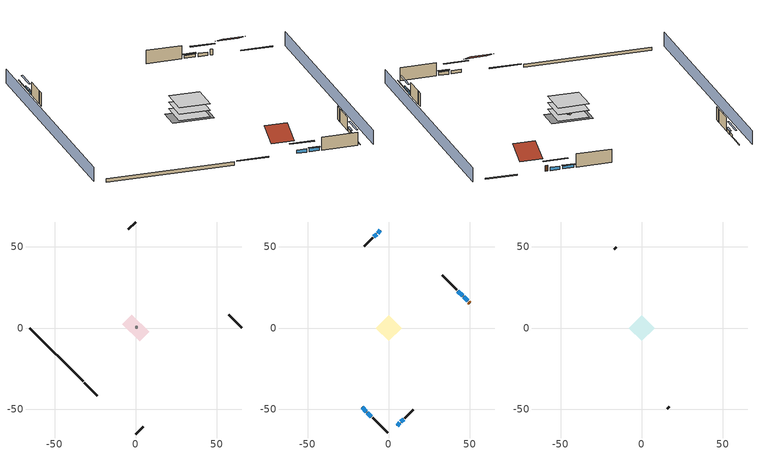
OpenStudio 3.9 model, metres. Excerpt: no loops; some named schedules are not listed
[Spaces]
crawlspace - vented 1
 floor foundation (Slab1 construction): -8.23,2.34 -2.34,8.23 8.23,-2.34 2.34,-8.23 z-0.91
 wall outside (RimJoist1 construction): -31.72,-33.57 -23.57,-41.71 z0.3:0.61
 wall outside (RimJoist2 construction): 0,65.28 -4.53,60.76 z0.3:0.61
 wall outside (RimJoist3 construction): 65.28,0 57.14,8.15 z0.3:0.61
 wall outside (RimJoist4 construction): 0,-65.28 4.53,-60.76 z0.3:0.61
 wall foundation (FoundationWall1 construction): -65.28,0 -32.37,-32.91 z-0.91:0.3
furnace airloop ret air space
 floor adiabatic (AdiabaticConst): 0,0 0,1 1,1 1,0 z0
 wall adiabatic (AdiabaticConst): 0,1 0,0 1,0 1,1 0,1 z0:1
 ceiling adiabatic (AdiabaticConst): 1,0 1,1 0,1 0,0 z1
conditioned space 1
 floor to crawlspace - vented 1 (Floor1 construction): -7.89,0 0,7.89 7.89,0 0,-7.89 z0.3
 floor adiabatic (AdiabaticFloorConstruction): -7.89,0 0,7.89 7.89,0 0,-7.89 z2.74
 wall outside (Wall1 construction): -9.97,-55.31 -0.66,-64.63 z0.3:5.18
 wall outside (Wall2 construction): -9.82,55.47 -14.99,50.29 z0.3:5.18
 wall outside (Wall3 construction): 41.88,23.4 32.84,32.45 z0.3:5.18
 wall outside (Wall4 construction): 9.82,-55.47 14.99,-50.29 z0.3:5.18
 wall outside (AdiabaticWallConstruction): -16.36,-48.92 -13.82,-51.46 / -13.16,-52.12 -10.63,-54.66 z0.3:1.52; -5.18,60.1 -6.84,58.44 / -7.5,57.78 -9.16,56.12 / 5.18,-60.1 6.84,-58.44 / 7.5,-57.78 9.16,-56.12 z0.3:1.34; 48.62,16.66 46.11,19.17 z0.3:1.49; 45.46,19.83 42.54,22.75 z0.3:1.4
 wall outside (AdiabaticWallConstruction 1): 49.93,15.36 49.28,16 z0.3:2.34
 window (WindowConstruction): -16.36,-48.93 -13.82,-51.46 z0.3:1.52
 window (WindowConstruction 1): -13.16,-52.12 -10.63,-54.66 z0.3:1.52
 window (WindowConstruction 2): -5.18,60.1 -6.84,58.44 z0.3:1.34
 window (WindowConstruction 3): -7.5,57.78 -9.16,56.12 z0.3:1.34
 window (WindowConstruction 4): 48.62,16.66 46.11,19.17 z0.3:1.49
 window (WindowConstruction 5): 45.46,19.83 42.54,22.75 z0.3:1.4
 window (WindowConstruction 6): 5.18,-60.1 6.84,-58.44 z0.3:1.34
 window (WindowConstruction 7): 7.5,-57.78 9.16,-56.12 z0.3:1.34
 door (Door): 49.93,15.36 49.28,16 z0.3:2.34
 ceiling adiabatic (AdiabaticFloorConstruction): 0,-7.89 7.89,0 0,7.89 -7.89,0 z2.74
attic - vented 1
 floor to conditioned space 1 (Floor2 construction Reversed): -7.89,0 0,7.89 7.89,0 0,-7.89 z5.18
 wall outside (Wall5 construction): -15.65,49.64 -16.9,48.38 z0.3:5.18
 wall outside (Wall6 construction): 15.65,-49.64 16.9,-48.38 z0.3:5.18
 roof outside (Roof1 construction): -17.02,-48.27,5.18 -11.74,-42.99,8.91 -17.64,-37.1,8.91 -22.91,-42.37,5.18
 roof outside (Roof2 construction): 50.58,14.7,5.18 45.31,9.43,8.91 51.21,3.53,8.91 56.48,8.8,5.18
shading: 3.23,-68.52 68.52,-3.23 / -3.23,68.52 -68.52,3.23 z0:5.18; -11.88,-53.4 -18.3,-46.99 -18.73,-47.42 -12.31,-53.83 z4.27; -10.41,-54.87 -13.38,-51.9 -13.81,-52.34 -10.84,-55.3 z1.83; -8.78,56.5 -3.24,62.04 -3.67,62.47 -9.21,56.93 z4.08; -9.38,55.91 -7.29,58 -7.72,58.43 -9.81,56.34 z1.65; 44.17,21.11 50.56,14.72 50.99,15.15 44.61,21.54 z4.24; 42.32,22.96 45.67,19.61 46.1,20.04 42.75,23.39 z1.71; 8.78,-56.5 3.24,-62.04 3.67,-62.47 9.21,-56.93 z4.08; 9.38,-55.91 7.29,-58 7.72,-58.43 9.81,-56.34 z1.65
[Site]
Portland Intl Arpt_OR: Latitude {deg}=45.59; Longitude {deg}=-122.6; Time Zone {hr}=-8; Elevation {m}=33; Terrain=Suburbs; Keep Site Location Information=Yes
[Site:GroundTemperature:Shallow]
10.2558, 8.96328, 8.85977, 9.47314, 11.9355, 14.3863, 16.5111, 17.8571, 17.9714, 16.8767, 14.8061, 12.4304
[Site:WaterMainsTemperature]
Calculation Method=Schedule; Temperature Schedule=mains temperature schedule
[Building]
Building 1
[Material] Roughness=Rough
Name | Thickness {m} | Conductivity {W/m-K} | Density {kg/m3} | Specific Heat {J/kg-K} | Thermal Absorptance | Solar Absorptance | Visible Absorptance
slate or tile shingles | 0.01905 | 0.840978 | 1899.972 | 799.717 | 0.9 | 0.75 | 0.75
roof rigid ins | 0.00329814 | 0.029427 | 32.04 | 1214.23 | 0.9 | 0.7 | 0.7
osb sheathing 0.5 in. | 0.0127 | 0.115458 | 512.64 | 1214.23 | 0.9 | 0.6 | 0.6
wood siding | 0.0254 | 0.102417 | 544.68 | 1172.36 | 0.9 | 0.85 | 0.85
osb sheathing 0.5 in. 1 | 0.0127 | 0.115458 | 512.64 | 1214.23 | 0.9 | 0.7 | 0.7
wall stud and cavity | 0.1397 | 0.0951301 | 139.0536 | 1170.24 | 0.9 | 0.7 | 0.7
gypsum board | 0.0127 | 0.160291 | 801 | 837.4 | 0.9 | 0.6 | 0.6
wall stud and cavity 1 | 0.1397 | 0.727959 | 139.0536 | 1170.24 | 0.9 | 0.6 | 0.6
rim joist stud and cavity | 0.0508 | 0.178688 | 50.32683 | 1063.81 | 0.9 | 0.6 | 0.6
floor stud and cavity | 0.1397 | 0.923637 | 92.3553 | 1139.71 | 0.9 | 0.7 | 0.7
osb sheathing 0.75 in. | 0.01905 | 0.115458 | 512.64 | 1214.23 | 0.9 | 0.7 | 0.7
floor covering | 0.0127 | 0.0433444 | 54.468 | 1339.84 | 0.9 | 0.6 | 0.6
ceiling loosefill ins | 0.254 | 0.0480833 | 16.02 | 1046.75 | 0.9 | 0.7 | 0.7
ceiling stud and cavity | 0.1397 | 0.104117 | 65.682 | 1177.47 | 0.9 | 0.7 | 0.7
concrete 8.0 in. | 0.2032 | 1.803125 | 2242.8 | 837.4 | 0.9 | 0.7 | 0.7
soil 0.5 in. | 0.0127 | 1.3848 | 1842.3 | 418.7 | 0.9 | 0.7 | 0.7
wood siding 1; wood siding 2 | 0.0254 | 0.102417 | 544.68 | 1172.36
wall rigid ins; floor rigid ins | 0.512978 | 0.029427 | 32.04 | 1214.23 | 0.9 | 0.7 | 0.7
wall stud and cavity 2 | 0.0889 | 0.380278 | 52.3479 | 1209.89 | 0.9 | 0.7 | 0.7
door material | 0.04445 | 0.0612267 | 512.64 | 1214.23 | 0.9 | 0.7 | 0.7
floor stud and cavity 1 | 0.1397 | 1.75129 | 37.0049 | 1207.88 | 0.9 | 0.7 | 0.7
wall stud and cavity 3 | 0.0889 | 0.391764 | 83.0341 | 1211.67 | 0.9 | 0.7 | 0.7
furniture material conditioned space 1 | 0.1524 | 0.115458 | 640.8 | 1214.23 | 0.9 | 0.6 | 0.6
[Construction]
Roof1 construction; Roof2 construction: slate or tile shingles, roof rigid ins, osb sheathing 0.5 in.
Wall1 construction; Wall2 construction; Wall3 construction; Wall4 construction: wood siding, osb sheathing 0.5 in. 1, wall stud and cavity, gypsum board
Wall5 construction; Wall6 construction: wood siding, osb sheathing 0.5 in. 1, wall stud and cavity 1
RimJoist1 construction; RimJoist2 construction; RimJoist3 construction; RimJoist4 construction: wood siding, rim joist stud and cavity
Floor1 construction: floor stud and cavity, osb sheathing 0.75 in., floor covering
Floor2 construction Reversed: gypsum board, ceiling stud and cavity, ceiling loosefill ins
FoundationWall1 construction: concrete 8.0 in.
Slab1 construction: soil 0.5 in.
WindowConstruction; WindowConstruction 1; WindowConstruction 2; WindowConstruction 3; WindowConstruction 4; WindowConstruction 5; WindowConstruction 6; WindowConstruction 7: WindowMaterial
AdiabaticWallConstruction: wood siding 1, wall rigid ins, wall stud and cavity 2, gypsum board
Door: door material
AdiabaticWallConstruction 1: wood siding 2, wall rigid ins, wall stud and cavity 2, gypsum board
AdiabaticFloorConstruction: floor stud and cavity 1, floor rigid ins, osb sheathing 0.75 in., floor covering
PartitionWallConstruction: gypsum board, wall stud and cavity 3, gypsum board
furniture construction conditioned space 1: furniture material conditioned space 1
AdiabaticConst: Adiabatic
[WindowMaterial:SimpleGlazingSystem]
WindowMaterial: U-Factor {W/m2-K}=4.31528; Solar Heat Gain Coefficient=0.67
[Material:NoMass]
Adiabatic: Roughness=Rough; Thermal Resistance {m2-K/W}=176.1
[ThermalZone] Multiplier=1; Use Ideal Air Loads=No
Name | Volume {m3} | Thermostat
conditioned space | 606.66 | conditioned space temperature setpoint
attic - vented | 103.414
crawlspace - vented | 151.665
furnace airloop ret air zone | 1
[Sizing:Zone] Zone Cooling Design Supply Air Temperature Input Method=SupplyAirTemperature; Zone Cooling Design Supply Air Temperature {C}=14; Zone Cooling Design Supply Air Temperature Difference {deltaC}=11.11; Zone Heating Design Supply Air Temperature Input Method=SupplyAirTemperature; Zone Heating Design Supply Air Temperature {C}=40; Zone Heating Design Supply Air Temperature Difference {deltaC}=11.11; Zone Cooling Design Supply Air Humidity Ratio {kg-H2O/kg-air}=0.0085; Zone Heating Design Supply Air Humidity Ratio {kg-H2O/kg-air}=0.008; Cooling Design Air Flow Method=DesignDay; Heating Design Air Flow Method=DesignDay; Account for Dedicated Outdoor Air System=No; Dedicated Outdoor Air System Control Strategy=NeutralSupplyAir; Dedicated Outdoor Air Low Setpoint Temperature for Design {C}=autosize; Dedicated Outdoor Air High Setpoint Temperature for Design {C}=autosize; Zone Load Sizing Method=Sensible Load Only No Latent Load; Zone Latent Cooling Design Supply Air Humidity Ratio Input Method=HumidityRatioDifference; Zone Cooling Design Supply Air Humidity Ratio Difference {kgWater/kgDryAir}=0.005; Zone Latent Heating Design Supply Air Humidity Ratio Input Method=HumidityRatioDifference; Zone Humidification Design Supply Air Humidity Ratio Difference {kgWater/kgDryAir}=0.005; Sizing Option=Coincident
attic - vented; crawlspace - vented; furnace airloop ret air zone
[Space]
Name | Thermal Zone | Volume {m3}
conditioned space 1 | conditioned space | 606.66
attic - vented 1 | attic - vented | 103.414
crawlspace - vented 1 | crawlspace - vented | 151.665
furnace airloop ret air space | furnace airloop ret air zone
[ThermostatSetpoint:DualSetpoint]
conditioned space temperature setpoint: Heating Setpoint Temperature Schedule=heating setpoint; Cooling Setpoint Temperature Schedule=cooling setpoint; Temperature Difference Between Cutout And Setpoint {deltaC}=0
[Foundation:Kiva]
Foundation Kiva 1: Initial Indoor Air Temperature {C}=8.58325; Wall Height Above Grade {m}=0.3048; Wall Depth Below Slab {m}=0.2032
[Foundation:Kiva:Settings]
Soil Conductivity {W/m-K}=1.3848; Soil Density {kg/m3}=1842.3; Soil Specific Heat {J/kg-K}=418.7; Ground Solar Absorptivity=0.9; Ground Thermal Absorptivity=0.9; Ground Surface Roughness {m}=0.03; Far-Field Width {m}=40; Deep-Ground Boundary Condition=ZeroFlux; Deep-Ground Depth {m}=40; Minimum Cell Dimension {m}=0.2; Maximum Cell Growth Coefficient=3; Simulation Timestep=Timestep
[SurfaceProperty:ExposedFoundationPerimeter]
Slab1: Exposed Perimeter Calculation Method=TotalExposedPerimeter; Total Exposed Perimeter {m}=46.54296
[SurfaceProperty:IncidentSolarMultiplier] Incident Solar Multiplier=1; Incident Solar Multiplier Schedule=trans schedule winter=0.85 summer=0.7
Window1; Window2; Window3; Window4; Window5; Window6; Window7; Window8
[InternalMass:Definition] Design Level Calculation Method=SurfaceArea
Name | Construction | Surface Area {m2}
partition wall mass | PartitionWallConstruction | 248.794
furniture mass conditioned space 1 | furniture construction conditioned space 1 | 99.51774
[InternalMass] Space or SpaceType=conditioned space 1; Multiplier=1
Name | Internal Mass Definition
partition wall mass | partition wall mass
furniture mass conditioned space 1 | furniture mass conditioned space 1
[EnergyManagementSystem:Sensor]
Name | Output Variable or Output Meter Index Key | Output Variable or Output Meter
water_heater_T_set | water heater setpoint | Schedule Value
out_pb_s |  | Site Outdoor Air Barometric Pressure
out_wt_s |  | Site Outdoor Air Humidity Ratio
site_vw_s |  | Site Wind Speed
cool_season | cooling season schedule | Schedule Value
furnace_airloop_AH_MFR_s | Node 15 | System Node Mass Flow Rate
furnace_airloop_AH_VFR_s | Node 15 | System Node Current Density Volume Flow Rate
furnace_airloop_AH_Tout_s | Node 15 | System Node Temperature
furnace_airloop_AH_Wout_s | Node 15 | System Node Humidity Ratio
furnace_airloop_RA_T_s | Node 18 | System Node Temperature
furnace_airloop_Ra_W_s | Node 18 | System Node Humidity Ratio
furnace_airloop_0_DZ_T_s | crawlspace - vented | Zone Air Temperature
furnace_airloop_0_DZ_W_s | crawlspace - vented | Zone Mean Air Humidity Ratio
natural_vent_s | natural vent schedule | Schedule Value
htg_sp_s | heating setpoint | Schedule Value
clg_sp_s | cooling setpoint | Schedule Value
mech_vent_range_fan_0_sch_s | mech vent range fan 0 schedule | Schedule Value
mech_vent_bath_fan_0_sch_s | mech vent bath fan 0 schedule | Schedule Value
clothes_dryer_exhaust_0_sch_s | clothes_dryer | Schedule Value
htg_load_cond |  | Heating:EnergyTransfer:Zone:CONDITIONED SPACE
clg_load_cond |  | Cooling:EnergyTransfer:Zone:CONDITIONED SPACE
htg_load_duct |  | Heating:EnergyTransfer:Zone:FURNACE AIRLOOP RET AIR ZONE
clg_load_duct |  | Cooling:EnergyTransfer:Zone:FURNACE AIRLOOP RET AIR ZONE
s_conv | Floor1 | Surface Inside Face Convection Heat Gain Energy
s_ig | Floor1 | Surface Inside Face Internal Gains Radiation Heat Gain Energy
s_sol | Floor1 | Surface Inside Face Solar Radiation Heat Gain Energy
s_lgt | Floor1 | Surface Inside Face Lights Radiation Heat Gain Energy
s_surf | Floor1 | Surface Inside Face Net Surface Thermal Radiation Heat Gain Energy
s_conv_1 | Floor2 | Surface Inside Face Convection Heat Gain Energy
s_ig_1 | Floor2 | Surface Inside Face Internal Gains Radiation Heat Gain Energy
s_sol_1 | Floor2 | Surface Inside Face Solar Radiation Heat Gain Energy
s_lgt_1 | Floor2 | Surface Inside Face Lights Radiation Heat Gain Energy
s_surf_1 | Floor2 | Surface Inside Face Net Surface Thermal Radiation Heat Gain Energy
s_conv_2 | inferred conditioned ceiling | Surface Inside Face Convection Heat Gain Energy
s_ig_2 | inferred conditioned ceiling | Surface Inside Face Internal Gains Radiation Heat Gain Energy
s_sol_2 | inferred conditioned ceiling | Surface Inside Face Solar Radiation Heat Gain Energy
s_lgt_2 | inferred conditioned ceiling | Surface Inside Face Lights Radiation Heat Gain Energy
s_surf_2 | inferred conditioned ceiling | Surface Inside Face Net Surface Thermal Radiation Heat Gain Energy
s_conv_3 | inferred conditioned floor | Surface Inside Face Convection Heat Gain Energy
s_ig_3 | inferred conditioned floor | Surface Inside Face Internal Gains Radiation Heat Gain Energy
s_sol_3 | inferred conditioned floor | Surface Inside Face Solar Radiation Heat Gain Energy
s_lgt_3 | inferred conditioned floor | Surface Inside Face Lights Radiation Heat Gain Energy
s_surf_3 | inferred conditioned floor | Surface Inside Face Net Surface Thermal Radiation Heat Gain Energy
ss_sol | Door1 | Surface Inside Face Solar Radiation Heat Gain Energy
ss_lgt | Door1 | Surface Inside Face Lights Radiation Heat Gain Energy
ss_conv | Door1 | Surface Inside Face Convection Heat Gain Energy
ss_ig | Door1 | Surface Inside Face Internal Gains Radiation Heat Gain Energy
ss_surf | Door1 | Surface Inside Face Net Surface Thermal Radiation Heat Gain Energy
ss_conv_1 | Window1 | Surface Inside Face Convection Heat Gain Energy
ss_ig_1 | Window1 | Surface Inside Face Internal Gains Radiation Heat Gain Energy
ss_surf_1 | Window1 | Surface Inside Face Net Surface Thermal Radiation Heat Gain Energy
ss_trans_in | Window1 | Surface Window Transmitted Solar Radiation Rate
ss_back_out | Window1 | Surface Window Shortwave from Zone Back Out Window Heat Transfer Rate
ss_trans_out | Window1 | Surface Inside Face Initial Transmitted Diffuse Transmitted Out Window Solar Radiation Rate
ss_conv_2 | Window2 | Surface Inside Face Convection Heat Gain Energy
ss_ig_2 | Window2 | Surface Inside Face Internal Gains Radiation Heat Gain Energy
ss_surf_2 | Window2 | Surface Inside Face Net Surface Thermal Radiation Heat Gain Energy
ss_trans_in_1 | Window2 | Surface Window Transmitted Solar Radiation Rate
ss_back_out_1 | Window2 | Surface Window Shortwave from Zone Back Out Window Heat Transfer Rate
ss_trans_out_1 | Window2 | Surface Inside Face Initial Transmitted Diffuse Transmitted Out Window Solar Radiation Rate
ss_conv_3 | Window3 | Surface Inside Face Convection Heat Gain Energy
ss_ig_3 | Window3 | Surface Inside Face Internal Gains Radiation Heat Gain Energy
ss_surf_3 | Window3 | Surface Inside Face Net Surface Thermal Radiation Heat Gain Energy
ss_trans_in_2 | Window3 | Surface Window Transmitted Solar Radiation Rate
ss_back_out_2 | Window3 | Surface Window Shortwave from Zone Back Out Window Heat Transfer Rate
ss_trans_out_2 | Window3 | Surface Inside Face Initial Transmitted Diffuse Transmitted Out Window Solar Radiation Rate
ss_conv_4 | Window4 | Surface Inside Face Convection Heat Gain Energy
ss_ig_4 | Window4 | Surface Inside Face Internal Gains Radiation Heat Gain Energy
ss_surf_4 | Window4 | Surface Inside Face Net Surface Thermal Radiation Heat Gain Energy
ss_trans_in_3 | Window4 | Surface Window Transmitted Solar Radiation Rate
ss_back_out_3 | Window4 | Surface Window Shortwave from Zone Back Out Window Heat Transfer Rate
ss_trans_out_3 | Window4 | Surface Inside Face Initial Transmitted Diffuse Transmitted Out Window Solar Radiation Rate
ss_conv_5 | Window5 | Surface Inside Face Convection Heat Gain Energy
ss_ig_5 | Window5 | Surface Inside Face Internal Gains Radiation Heat Gain Energy
ss_surf_5 | Window5 | Surface Inside Face Net Surface Thermal Radiation Heat Gain Energy
ss_trans_in_4 | Window5 | Surface Window Transmitted Solar Radiation Rate
ss_back_out_4 | Window5 | Surface Window Shortwave from Zone Back Out Window Heat Transfer Rate
ss_trans_out_4 | Window5 | Surface Inside Face Initial Transmitted Diffuse Transmitted Out Window Solar Radiation Rate
ss_conv_6 | Window6 | Surface Inside Face Convection Heat Gain Energy
ss_ig_6 | Window6 | Surface Inside Face Internal Gains Radiation Heat Gain Energy
ss_surf_6 | Window6 | Surface Inside Face Net Surface Thermal Radiation Heat Gain Energy
ss_trans_in_5 | Window6 | Surface Window Transmitted Solar Radiation Rate
ss_back_out_5 | Window6 | Surface Window Shortwave from Zone Back Out Window Heat Transfer Rate
ss_trans_out_5 | Window6 | Surface Inside Face Initial Transmitted Diffuse Transmitted Out Window Solar Radiation Rate
ss_conv_7 | Window7 | Surface Inside Face Convection Heat Gain Energy
ss_ig_7 | Window7 | Surface Inside Face Internal Gains Radiation Heat Gain Energy
ss_surf_7 | Window7 | Surface Inside Face Net Surface Thermal Radiation Heat Gain Energy
ss_trans_in_6 | Window7 | Surface Window Transmitted Solar Radiation Rate
ss_back_out_6 | Window7 | Surface Window Shortwave from Zone Back Out Window Heat Transfer Rate
ss_trans_out_6 | Window7 | Surface Inside Face Initial Transmitted Diffuse Transmitted Out Window Solar Radiation Rate
ss_conv_8 | Window8 | Surface Inside Face Convection Heat Gain Energy
ss_ig_8 | Window8 | Surface Inside Face Internal Gains Radiation Heat Gain Energy
ss_surf_8 | Window8 | Surface Inside Face Net Surface Thermal Radiation Heat Gain Energy
ss_trans_in_7 | Window8 | Surface Window Transmitted Solar Radiation Rate
ss_back_out_7 | Window8 | Surface Window Shortwave from Zone Back Out Window Heat Transfer Rate
ss_trans_out_7 | Window8 | Surface Inside Face Initial Transmitted Diffuse Transmitted Out Window Solar Radiation Rate
s_conv_4 | Wall1 | Surface Inside Face Convection Heat Gain Energy
s_ig_4 | Wall1 | Surface Inside Face Internal Gains Radiation Heat Gain Energy
s_sol_4 | Wall1 | Surface Inside Face Solar Radiation Heat Gain Energy
s_lgt_4 | Wall1 | Surface Inside Face Lights Radiation Heat Gain Energy
s_surf_4 | Wall1 | Surface Inside Face Net Surface Thermal Radiation Heat Gain Energy
s_conv_5 | Wall2 | Surface Inside Face Convection Heat Gain Energy
[ElectricEquipment:Definition] Design Level Calculation Method=EquipmentLevel
Name | Design Level {W} | Fraction Latent | Fraction Radiant | Fraction Lost
ceiling fan | 19.3532 | 0 | 0.558 | 0
clothes washer | 381.194 | 0.03 | 0.162 | 0.7
clothes dryer | 5674.42 | 0.015 | 0.081 | 0.85
dishwasher | 482.828 | 0.3 | 0.18 | 0.4
fridge | 54.7945 | 0 | 0.6 | 0
freezer | 194.914 | 0 | 0.6 | 0
cooking range | 1492.45 | 0.08 | 0.432 | 0.2
misc tv | 406.849 | 0 | 0.6 | 0
misc plug loads | 371.167 | 0.021 | 0.558 | 0.049
whole house fan; mech vent house fan | 0 | 0 | 0 | 1
mech vent house fan cfis | 0 | 0 | 0 | 0
mech vent range fan 0; mech vent bath fan 0 | 30 | 0 | 0 | 1
[ElectricEquipment] Space or SpaceType=conditioned space 1
Name | Electric Equipment Definition | Schedule
ceiling fan | ceiling fan | ceiling_fan
clothes washer | clothes washer | clothes_washer
clothes dryer | clothes dryer | clothes_dryer
dishwasher | dishwasher | dishwasher
fridge | fridge | fridge schedule
freezer | freezer | freezer schedule
cooking range | cooking range | cooking_range
misc tv | misc tv | plug_loads_tv
misc plug loads | misc plug loads | plug_loads_other
whole house fan | whole house fan | Always On Discrete
mech vent house fan | mech vent house fan | mech vent house fan schedule
mech vent house fan cfis | mech vent house fan cfis | mech vent house fan cfis schedule
mech vent range fan 0 | mech vent range fan 0 | mech vent range fan 0 schedule
mech vent bath fan 0 | mech vent bath fan 0 | mech vent bath fan 0 schedule
[OtherEquipment:Definition] Design Level Calculation Method=EquipmentLevel
Name | Design Level {W} | Fraction Latent | Fraction Radiant | Fraction Lost
water heater sens; furnace airloop_0 SupSensLkToCond; furnace airloop_0 SupCondToLv; furnace airloop_0 RetCondToRP; furnace airloop_0 RetSensLkToRP; furnace airloop_0 SupCondToDZ; furnace airloop_0 RetCondToDZ; furnace airloop_0 SupSensLkToDZ; mech vent house fan sensible load | 0 | 0 | 0 | 0
water heater lat; furnace airloop_0 SupLatLkToCond; furnace airloop_0 RetLatLkToRP; furnace airloop_0 SupLatLkToDZ; mech vent house fan latent load | 0 | 1 | 0 | 0
water heater energy adjustment1 | 0.01 | 0 | 0 | 1
clothes dryer 2 | 0 | 0.015 | 0.081 | 0.85
cooking range 2 | 0 | 0.08 | 0.432 | 0.2
general water use sensible | -43.4886 | 0 | 0.6 | 0
general water use latent | 44.1266 | 1 | 0 | 0
[OtherEquipment]
Name | Other Equipment Definition | Space or SpaceType | Schedule | Fuel Type
water heater sens | water heater sens | conditioned space 1 | Always On Discrete
water heater lat | water heater lat | conditioned space 1 | Always On Discrete
water heater energy adjustment1 | water heater energy adjustment1 | conditioned space 1 | Always On Discrete | Electricity
clothes dryer 1 | clothes dryer 2 | conditioned space 1 | clothes_dryer | Electricity
cooking range 1 | cooking range 2 | conditioned space 1 | cooking_range | Electricity
general water use sensible | general water use sensible | conditioned space 1 | general water use schedule
general water use latent | general water use latent | conditioned space 1 | general water use schedule
furnace airloop_0 SupSensLkToCond | furnace airloop_0 SupSensLkToCond | conditioned space 1 | Always On Discrete
furnace airloop_0 SupLatLkToCond | furnace airloop_0 SupLatLkToCond | conditioned space 1 | Always On Discrete
furnace airloop_0 SupCondToLv | furnace airloop_0 SupCondToLv | conditioned space 1 | Always On Discrete
furnace airloop_0 RetCondToRP | furnace airloop_0 RetCondToRP | furnace airloop ret air space | Always On Discrete
furnace airloop_0 RetSensLkToRP | furnace airloop_0 RetSensLkToRP | furnace airloop ret air space | Always On Discrete
furnace airloop_0 RetLatLkToRP | furnace airloop_0 RetLatLkToRP | furnace airloop ret air space | Always On Discrete
furnace airloop_0 SupCondToDZ | furnace airloop_0 SupCondToDZ | crawlspace - vented 1 | Always On Discrete
furnace airloop_0 RetCondToDZ | furnace airloop_0 RetCondToDZ | crawlspace - vented 1 | Always On Discrete
furnace airloop_0 SupSensLkToDZ | furnace airloop_0 SupSensLkToDZ | crawlspace - vented 1 | Always On Discrete
furnace airloop_0 SupLatLkToDZ | furnace airloop_0 SupLatLkToDZ | crawlspace - vented 1 | Always On Discrete
mech vent house fan sensible load | mech vent house fan sensible load | conditioned space 1 | Always On Discrete
mech vent house fan latent load | mech vent house fan latent load | conditioned space 1 | Always On Discrete
[WaterUse:Equipment:Definition]
Name | Peak Flow Rate {m3/s}
clothes washer | 9.21061e-06
dishwasher | 5.92347e-06
[Lights:Definition]
interior lighting: Design Level Calculation Method=LightingLevel; Lighting Level {W}=298.568; Fraction Radiant=0.6; Fraction Visible=0.2; Return Air Fraction=0
[Lights]
interior lighting: Lights Definition=interior lighting; Space or SpaceType=conditioned space 1; Schedule=lighting_interior; Fraction Replaceable=1
[Exterior:Lights:Definition]
exterior lighting: Design Level {W}=8.97151
[Exterior:Lights]
exterior lighting: Exterior Lights Definition=exterior lighting; Schedule=exterior lighting schedule
[People:Definition]
occupants: Number of People Calculation Method=People; Number of People {people}=2; Fraction Radiant=0.314171; Sensible Heat Fraction=0.56303; Carbon Dioxide Generation Rate {m3/s-W}=0; Enable ASHRAE 55 Comfort Warnings=No; Mean Radiant Temperature Calculation Type=EnclosureAveraged
[People]
occupants: People Definition=occupants; Space or SpaceType=conditioned space 1; Number of People Schedule=occupants; Activity Level Schedule=occupants activity schedule; Multiplier=1
[ZoneMixing] Schedule=Always On Continuous; Design Flow Rate Calculation Method=Flow/Zone; Design Flow Rate {m3/s}=0
Name | Zone or Space | Source Zone or Space
furnace airloop_0 ZoneMixDZToCond mix | conditioned space | crawlspace - vented
furnace airloop_0 ZoneMixCondToDZ mix | crawlspace - vented | conditioned space
whole house fan mix | attic - vented | conditioned space
[SpaceInfiltration:DesignFlowRate] Schedule=Always On Discrete
Name | Space or SpaceType | Design Flow Rate Calculation Method | Design Flow Rate {m3/s} | Air Changes per Hour {1/hr} | Constant Term Coefficient | Temperature Term Coefficient | Velocity Term Coefficient | Velocity Squared Term Coefficient
natural vent flow; whole house fan flow; infil flow | conditioned space 1 | Flow/Space | 0
infil crawlspace - vented 1 | crawlspace - vented 1 | AirChanges/Hour |  | 2.6013 | 1 | 0 | 0 | 0
crawlspace_vented 1 duct leakage imbalance infil flow | crawlspace - vented 1 | Flow/Space | 0
[SpaceInfiltration:EffectiveLeakageArea]
infil attic - vented 1: Space or SpaceType=attic - vented 1; Schedule=Always On Discrete; Effective Air Leakage Area {cm2}=4146.16; Stack Coefficient=0.000173426; Wind Coefficient=4.33595e-05
